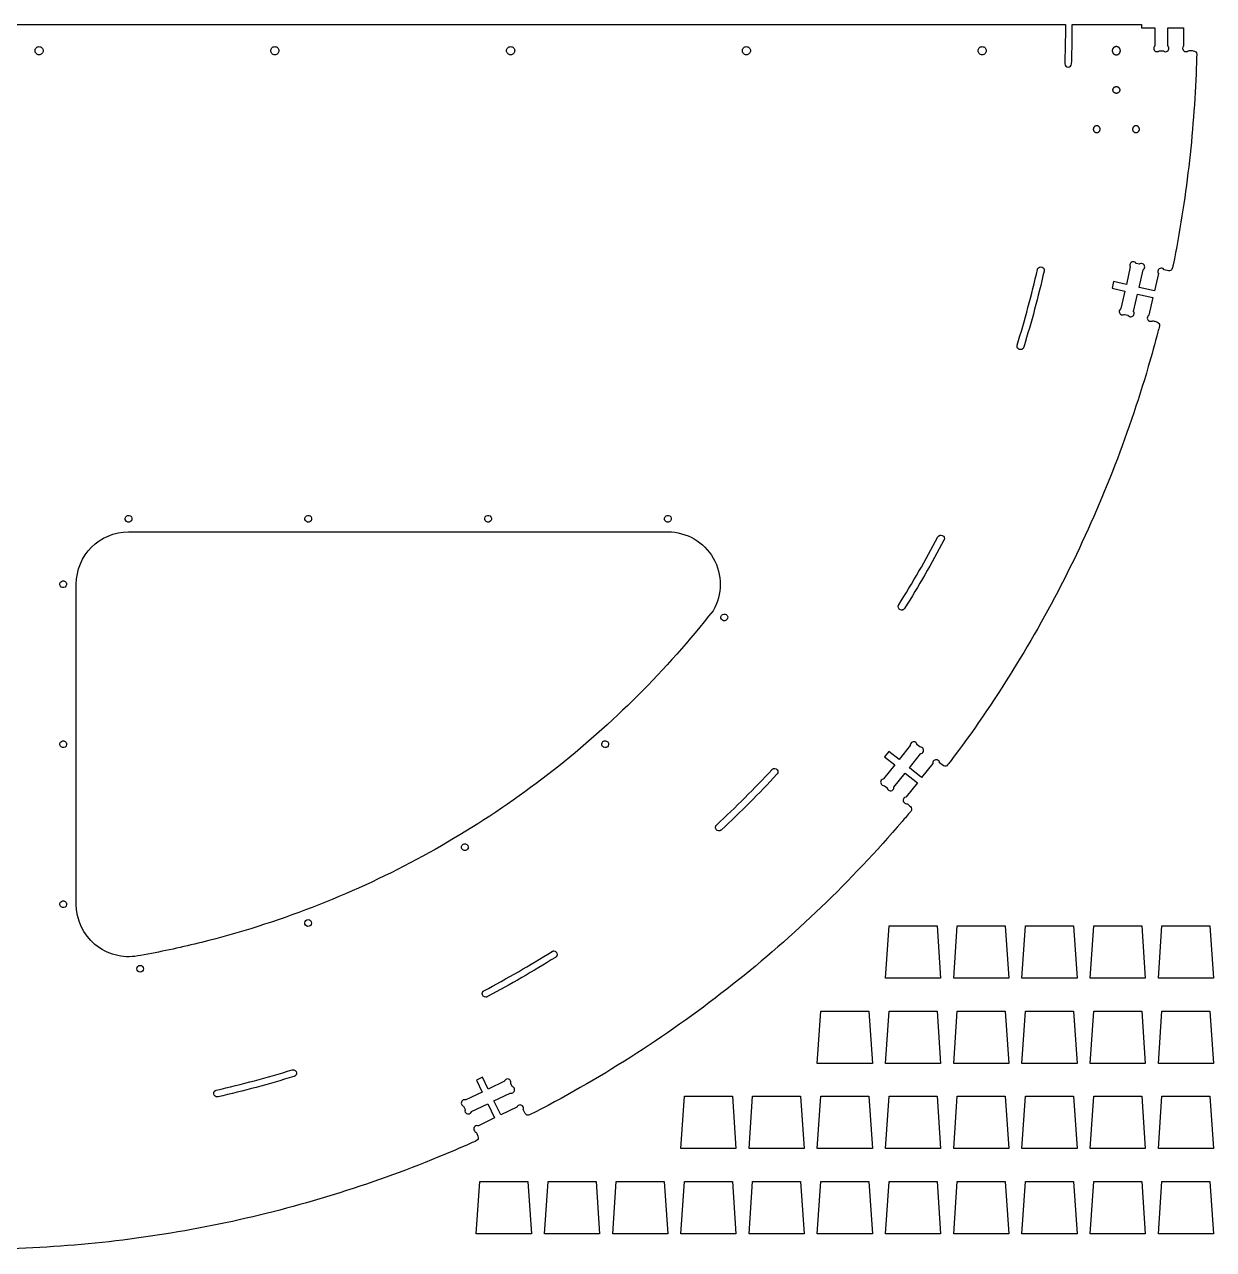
# Model space of a CAD drawing. Extents: x 1.2 to 94.4, y 0.6 to 47.4.
# Drawn here: x 49.03 to 94.42, y 0.61 to 47.39 of the extents above; entities that cross this region are included whole.
import ezdxf

# ---------------------------------------------------------------- set-up
doc = ezdxf.new("R2010")
doc.units = 0
for name, color, linetype in [('OPTIONAL_FIXED_WINDOW', 150, 'CONTINUOUS'), ('SOLID_ENDWALL', 18, 'CONTINUOUS'), ('THRUCUT_RIB_WEDGES_TAB_AND', 3, 'CONTINUOUS')]:
    doc.layers.add(name, color=color, linetype=linetype)

msp = doc.modelspace()

# ---------------------------------------------------------------- linework, layer by layer
at = {"layer": 'OPTIONAL_FIXED_WINDOW'}
for points in [[(52.983, 28.642, -0.414214), (53.133, 28.536, -0.414214), (53.028, 28.386, -0.414214), (52.877, 28.491, -0.414214)], [(59.845, 28.642, -0.414214), (59.995, 28.536, -0.414214), (59.89, 28.386, -0.414214), (59.739, 28.491, -0.414214)], [(66.707, 28.642, -0.414214), (66.857, 28.536, -0.414214), (66.752, 28.386, -0.414214), (66.601, 28.491, -0.414214)], [(73.569, 28.642, -0.414214), (73.719, 28.536, -0.414214), (73.614, 28.386, -0.414214), (73.463, 28.491, -0.414214)], [(53.461, 11.837), (53.361, 11.819, -0.467483), (51.011, 13.793), (51.011, 26.014, -0.413318), (53.005, 28.014), (73.591, 28.014, -0.57979), (75.316, 25.001), (75.316, 25), (75.148, 24.788), (74.978, 24.577), (74.807, 24.368), (74.634, 24.159), (74.46, 23.952), (74.285, 23.747), (74.107, 23.542), (73.929, 23.34), (73.749, 23.138), (73.567, 22.938), (73.384, 22.739), (73.199, 22.542), (73.013, 22.346), (72.826, 22.151), (72.637, 21.958), (72.446, 21.766), (72.254, 21.576), (72.061, 21.387), (71.866, 21.2), (71.67, 21.014), (71.473, 20.829), (71.274, 20.646), (71.074, 20.465), (70.872, 20.285), (70.67, 20.107), (70.465, 19.93), (70.26, 19.754), (70.053, 19.58), (69.844, 19.408), (69.635, 19.237), (69.424, 19.068), (69.212, 18.9), (68.998, 18.734), (68.784, 18.57), (68.568, 18.407), (68.35, 18.245), (68.132, 18.086), (67.912, 17.928), (67.691, 17.771), (67.469, 17.616), (67.245, 17.463), (67.021, 17.311), (66.795, 17.162), (66.568, 17.013), (66.34, 16.867), (66.11, 16.722), (65.88, 16.579), (65.648, 16.437), (65.415, 16.298), (65.181, 16.159), (64.946, 16.023), (64.709, 15.889), (64.472, 15.756), (64.233, 15.625), (63.994, 15.495), (63.753, 15.368), (63.511, 15.242), (63.268, 15.118), (63.025, 14.996), (62.779, 14.876), (62.533, 14.757), (62.286, 14.64), (62.038, 14.525), (61.789, 14.412), (61.539, 14.301), (61.288, 14.191), (61.035, 14.084), (60.782, 13.978), (60.528, 13.875), (60.273, 13.773), (60.017, 13.673), (59.76, 13.574), (59.502, 13.478), (59.243, 13.384), (58.983, 13.292), (58.722, 13.201), (58.46, 13.113), (58.198, 13.026), (57.934, 12.942), (57.669, 12.859), (57.404, 12.778), (57.138, 12.7), (56.871, 12.623), (56.603, 12.549), (56.334, 12.476), (56.064, 12.405), (55.791, 12.336), (55.658, 12.303), (55.522, 12.27), (55.386, 12.238), (55.25, 12.206), (55.113, 12.174), (54.977, 12.143), (54.84, 12.113), (54.703, 12.083), (54.566, 12.053), (54.428, 12.025), (54.291, 11.996), (54.153, 11.968), (54.015, 11.941), (53.877, 11.914), (53.738, 11.888), (53.599, 11.862)], [(50.489, 26.142, -0.414214), (50.639, 26.036, -0.414214), (50.534, 25.886, -0.414214), (50.384, 25.991, -0.414214)], [(75.64, 24.821, -0.414214), (75.82, 24.855, -0.414214), (75.855, 24.675, -0.414214), (75.674, 24.64, -0.414214)], [(50.384, 19.881, -0.414214), (50.489, 20.032, -0.414214), (50.639, 19.927, -0.414214), (50.534, 19.776, -0.414214)], [(71.112, 20.003, -0.414214), (71.295, 19.991, -0.414214), (71.283, 19.807, -0.414214), (71.1, 19.819, -0.414214)], [(65.775, 16.082, -0.414214), (65.953, 16.038, -0.414214), (65.909, 15.859, -0.414214), (65.73, 15.904, -0.414214)], [(50.384, 13.771, -0.414214), (50.489, 13.922, -0.414214), (50.639, 13.817, -0.414214), (50.534, 13.666, -0.414214)], [(59.814, 13.2, -0.414214), (59.981, 13.123, -0.414214), (59.905, 12.956, -0.414214), (59.738, 13.033, -0.414214)], [(53.449, 11.197, -0.414214), (53.319, 11.327, -0.414214), (53.449, 11.457, -0.414214), (53.579, 11.327, -0.414214)]]:
    msp.add_lwpolyline(points, format="xyb", close=True, dxfattribs=at)
at = {"layer": 'SOLID_ENDWALL'}
msp.add_lwpolyline([(9.712, 47.389, 0), (49.241, 47.389, 0), (88.77, 47.389, -0.003936), (88.767, 47.086, -0.000999), (88.743, 45.892, 0.420627), (88.87, 45.762, 0.404519), (89.005, 45.892, 0.00387), (89.024, 46.645, 0.00391), (89.031, 47.389), (91.677, 47.389), (91.677, 47.259), (92.177, 47.259), (92.177, 46.573, -0.08601), (92.166, 46.555, 0.186349), (92.139, 46.478, 0.284949), (92.214, 46.363, 0.285005), (92.35, 46.38, 0.066648), (92.355, 46.385, -0.145329), (92.36, 46.389), (92.493, 46.389, -0.08601), (92.51, 46.379, 0.186349), (92.588, 46.351, 0.284949), (92.703, 46.427, 0.285005), (92.686, 46.563, 0.066648), (92.681, 46.568, -0.145329), (92.677, 46.573), (92.677, 47.259), (93.277, 47.259), (93.277, 46.573, -0.08601), (93.266, 46.555, 0.186349), (93.239, 46.478, 0.284949), (93.314, 46.363, 0.285005), (93.45, 46.38, -0.174516), (93.488, 46.393, -0.005599), (93.647, 46.389, -0.412012), (93.778, 46.25, -0.001671), (93.761, 45.742, -0.020299), (93.474, 41.958, -0.020298), (92.881, 38.209, -0.02116), (92.847, 38.071, -0.313507), (92.738, 37.983, -0.03767), (92.722, 37.983, -0.027959), (92.7, 37.986), (92.538, 38.023, -0.08601), (92.523, 38.037, 0.186349), (92.454, 38.081, 0.284949), (92.325, 38.033, 0.285005), (92.311, 37.897, 0.066648), (92.315, 37.891, -0.145329), (92.318, 37.885), (92.165, 37.216), (91.58, 37.349), (91.733, 38.018, -0.086009), (91.747, 38.033, 0.186349), (91.791, 38.102, 0.284949), (91.743, 38.231, 0.285005), (91.606, 38.245, 0.066647), (91.601, 38.241, -0.145328), (91.594, 38.238), (91.466, 38.268, -0.086011), (91.451, 38.282, 0.186349), (91.381, 38.326, 0.284949), (91.253, 38.278, 0.285005), (91.239, 38.141, 0.066648), (91.243, 38.136, -0.14533), (91.245, 38.129), (91.093, 37.461), (90.605, 37.572), (90.547, 37.318), (91.035, 37.207), (90.882, 36.538, -0.08601), (90.868, 36.523, 0.186349), (90.824, 36.454, 0.284949), (90.872, 36.325, 0.285005), (91.009, 36.311, 0.066648), (91.014, 36.315, -0.145329), (91.02, 36.318), (91.149, 36.288, -0.08601), (91.164, 36.274, 0.186349), (91.234, 36.23, 0.284949), (91.362, 36.278, 0.285005), (91.376, 36.415, 0.066648), (91.372, 36.421, -0.145329), (91.37, 36.427), (91.522, 37.096), (92.107, 36.962), (91.955, 36.293, -0.08601), (91.94, 36.278, 0.186349), (91.896, 36.209, 0.284949), (91.944, 36.08, 0.285005), (92.081, 36.066, -0.171732), (92.117, 36.071, -0.008389), (92.255, 36.036, -0.18948), (92.335, 35.977, -0.192815), (92.353, 35.881, -0.014923), (92.299, 35.651, -0.005581), (91.931, 34.33, -0.045401), (88.835, 26.436, -0.04541), (84.367, 19.232, -0.01329), (84.27, 19.11, -0.32188), (84.129, 19.074, -0.03767), (84.114, 19.081, -0.028141), (84.095, 19.094), (83.965, 19.197, -0.08601), (83.958, 19.216, 0.186349), (83.915, 19.286, 0.284949), (83.778, 19.299, 0.285005), (83.706, 19.182, 0.066648), (83.707, 19.175, -0.145329), (83.707, 19.168), (83.279, 18.632), (82.81, 19.006), (83.238, 19.542, -0.086009), (83.257, 19.549, 0.186349), (83.327, 19.593, 0.284949), (83.339, 19.729, 0.285005), (83.222, 19.801, 0.066647), (83.216, 19.8, -0.145328), (83.209, 19.801), (83.105, 19.883, -0.086011), (83.098, 19.902, 0.186349), (83.055, 19.972, 0.284949), (82.918, 19.984, 0.285005), (82.846, 19.868, 0.066648), (82.847, 19.861, -0.14533), (82.847, 19.854), (82.419, 19.317), (82.028, 19.629), (81.866, 19.426), (82.257, 19.114), (81.829, 18.578, -0.08601), (81.81, 18.57, 0.186349), (81.74, 18.527, 0.284949), (81.728, 18.39, 0.285005), (81.845, 18.319, 0.066648), (81.852, 18.319, -0.145329), (81.858, 18.319), (81.962, 18.237, -0.08601), (81.969, 18.218, 0.186349), (82.012, 18.148, 0.284949), (82.149, 18.135, 0.285005), (82.221, 18.252, 0.066648), (82.22, 18.259, -0.145329), (82.22, 18.266), (82.648, 18.802), (83.117, 18.428), (82.689, 17.892, -0.08601), (82.67, 17.885, 0.186349), (82.6, 17.841, 0.284949), (82.588, 17.705, 0.285005), (82.705, 17.633, -0.171843), (82.739, 17.621, -0.008145), (82.848, 17.53, -0.412159), (82.864, 17.339, -0.001604), (82.534, 16.952, -0.048112), (76.062, 10.724, -0.048124), (68.521, 5.849, -0.006591), (68.314, 5.745, -0.199692), (68.22, 5.739, -0.098491), (68.179, 5.764, -0.089268), (68.146, 5.806), (68.074, 5.955, -0.08601), (68.076, 5.976, 0.186349), (68.067, 6.058, 0.284949), (67.949, 6.128, 0.285005), (67.834, 6.054, 0.066648), (67.832, 6.047, -0.145329), (67.828, 6.041), (67.21, 5.744), (66.95, 6.284), (67.568, 6.582, -0.086009), (67.589, 6.58, 0.186349), (67.67, 6.589, 0.284949), (67.741, 6.707, 0.285005), (67.667, 6.822, 0.066647), (67.66, 6.824, -0.145328), (67.654, 6.827), (67.597, 6.946, -0.086011), (67.598, 6.967, 0.186349), (67.59, 7.049, 0.284949), (67.472, 7.119, 0.285005), (67.356, 7.045, 0.066648), (67.354, 7.038, -0.14533), (67.351, 7.032), (66.733, 6.735), (66.516, 7.185), (66.282, 7.072), (66.499, 6.622), (65.881, 6.324, -0.08601), (65.86, 6.326, 0.186349), (65.778, 6.317, 0.284949), (65.708, 6.199, 0.285005), (65.782, 6.084, 0.066648), (65.789, 6.082, -0.145329), (65.795, 6.079), (65.852, 5.959, -0.08601), (65.85, 5.939, 0.186349), (65.859, 5.857, 0.284949), (65.977, 5.787, 0.285005), (66.092, 5.861, 0.066648), (66.094, 5.867, -0.145329), (66.097, 5.874), (66.716, 6.171), (66.976, 5.631), (66.358, 5.333, -0.08601), (66.337, 5.335, 0.186349), (66.256, 5.326, 0.284949), (66.185, 5.208, 0.285005), (66.259, 5.093, -0.171732), (66.285, 5.067, -0.008389), (66.344, 4.938, -0.18948), (66.348, 4.838, -0.192809), (66.283, 4.764, -0.014903), (66.072, 4.664, -0.005552), (64.815, 4.131, -0.045436), (56.712, 1.627, -0.045435), (48.289, 0.628, -0.017754)], format="xyb", dxfattribs=at)
for points in [[(49.745, 46.389, -0.414214), (49.59, 46.234, -0.414214), (49.435, 46.389, -0.414214), (49.59, 46.544, -0.414214)], [(58.745, 46.389, -0.414214), (58.59, 46.234, -0.414214), (58.435, 46.389, -0.414214), (58.59, 46.544, -0.414214)], [(67.745, 46.389, -0.414214), (67.59, 46.234, -0.414214), (67.435, 46.389, -0.414214), (67.59, 46.544, -0.414214)], [(76.745, 46.389, -0.414214), (76.59, 46.234, -0.414214), (76.435, 46.389, -0.414214), (76.59, 46.544, -0.414214)], [(85.745, 46.389, -0.414214), (85.59, 46.234, -0.414214), (85.435, 46.389, -0.414214), (85.59, 46.544, -0.414214)], [(87.701, 38.036), (87.703, 38.045), (87.705, 38.053), (87.709, 38.061), (87.713, 38.068), (87.717, 38.075), (87.722, 38.082), (87.728, 38.088), (87.734, 38.095, -0.414214), (87.919, 38.095), (87.926, 38.089), (87.931, 38.082), (87.936, 38.075), (87.941, 38.067), (87.945, 38.059), (87.948, 38.052), (87.951, 38.044), (87.954, 38.035), (87.955, 38.027), (87.957, 38.019), (87.958, 38.011), (87.958, 38.002), (87.957, 37.994), (87.957, 37.985), (87.955, 37.977), (87.953, 37.969), (87.911, 37.786), (87.868, 37.604), (87.824, 37.422), (87.779, 37.24), (87.733, 37.058), (87.687, 36.876), (87.64, 36.695), (87.592, 36.513), (87.543, 36.332), (87.493, 36.151), (87.442, 35.971), (87.391, 35.79), (87.339, 35.61), (87.286, 35.43), (87.232, 35.25), (87.178, 35.071), (87.175, 35.063), (87.172, 35.055), (87.169, 35.047), (87.165, 35.04), (87.161, 35.032), (87.156, 35.025), (87.15, 35.019), (87.144, 35.012, -0.414214), (86.959, 35.012), (86.953, 35.019), (86.947, 35.026), (86.942, 35.033), (86.938, 35.04), (86.934, 35.048), (86.93, 35.056), (86.927, 35.064), (86.925, 35.072), (86.923, 35.08), (86.922, 35.088), (86.921, 35.097), (86.921, 35.105), (86.921, 35.114), (86.922, 35.122), (86.923, 35.13), (86.925, 35.138), (86.98, 35.318), (87.033, 35.498), (87.086, 35.678), (87.139, 35.858), (87.19, 36.039), (87.24, 36.219), (87.29, 36.4), (87.339, 36.581), (87.387, 36.762), (87.434, 36.944), (87.481, 37.125), (87.526, 37.307), (87.571, 37.489), (87.615, 37.672), (87.658, 37.854)], [(82.403, 25.224), (82.502, 25.383), (82.6, 25.542), (82.697, 25.701), (82.794, 25.862), (82.89, 26.022), (82.986, 26.183), (83.08, 26.345), (83.174, 26.507), (83.268, 26.67), (83.361, 26.833), (83.453, 26.997), (83.544, 27.161), (83.635, 27.326), (83.724, 27.491), (83.814, 27.656), (83.902, 27.822), (83.907, 27.83), (83.912, 27.836), (83.917, 27.843), (83.923, 27.849), (83.929, 27.855), (83.935, 27.86), (83.942, 27.865), (83.949, 27.87), (83.957, 27.874), (83.964, 27.877), (83.972, 27.88), (83.981, 27.883), (83.989, 27.885), (83.998, 27.887), (84.006, 27.887), (84.015, 27.888, -0.414214), (84.146, 27.757), (84.146, 27.748), (84.145, 27.739), (84.144, 27.731), (84.142, 27.723), (84.139, 27.714), (84.136, 27.707), (84.133, 27.699), (84.129, 27.692), (84.04, 27.525), (83.951, 27.36), (83.861, 27.195), (83.77, 27.03), (83.679, 26.866), (83.587, 26.702), (83.494, 26.539), (83.401, 26.376), (83.307, 26.214), (83.212, 26.053), (83.117, 25.891), (83.021, 25.731), (82.924, 25.571), (82.826, 25.411), (82.728, 25.252), (82.629, 25.093), (82.625, 25.086), (82.62, 25.079), (82.615, 25.073), (82.609, 25.066), (82.603, 25.061), (82.596, 25.055), (82.59, 25.05), (82.582, 25.046), (82.575, 25.042), (82.567, 25.038), (82.559, 25.035), (82.551, 25.032), (82.543, 25.03), (82.534, 25.029), (82.525, 25.028), (82.516, 25.028, -0.414214), (82.385, 25.159), (82.385, 25.168), (82.386, 25.177), (82.387, 25.185), (82.389, 25.193), (82.391, 25.201), (82.395, 25.209), (82.398, 25.216)], [(77.572, 18.94), (77.578, 18.946), (77.584, 18.952), (77.591, 18.957), (77.598, 18.961), (77.605, 18.965), (77.613, 18.968), (77.621, 18.971), (77.63, 18.974, -0.414214), (77.79, 18.882), (77.793, 18.873), (77.794, 18.864), (77.795, 18.855), (77.795, 18.847), (77.795, 18.838), (77.794, 18.829), (77.792, 18.821), (77.79, 18.813), (77.788, 18.805), (77.785, 18.797), (77.781, 18.789), (77.777, 18.782), (77.773, 18.775), (77.768, 18.768), (77.762, 18.761), (77.757, 18.755), (77.629, 18.618), (77.5, 18.482), (77.371, 18.346), (77.241, 18.211), (77.111, 18.076), (76.98, 17.942), (76.848, 17.809), (76.716, 17.676), (76.583, 17.543), (76.449, 17.412), (76.315, 17.28), (76.181, 17.15), (76.045, 17.02), (75.909, 16.89), (75.773, 16.761), (75.636, 16.633), (75.63, 16.627), (75.623, 16.622), (75.617, 16.617), (75.609, 16.613), (75.602, 16.609), (75.594, 16.605), (75.586, 16.602), (75.577, 16.599, -0.414214), (75.417, 16.692), (75.415, 16.701), (75.414, 16.709), (75.413, 16.718), (75.413, 16.727), (75.413, 16.735), (75.414, 16.744), (75.415, 16.752), (75.417, 16.761), (75.42, 16.769), (75.423, 16.777), (75.426, 16.784), (75.43, 16.792), (75.435, 16.799), (75.44, 16.806), (75.445, 16.812), (75.451, 16.818), (75.588, 16.946), (75.724, 17.075), (75.86, 17.205), (75.996, 17.335), (76.13, 17.465), (76.264, 17.596), (76.398, 17.728), (76.531, 17.861), (76.663, 17.994), (76.795, 18.127), (76.926, 18.261), (77.056, 18.396), (77.186, 18.531), (77.315, 18.667), (77.444, 18.803)], [(69.171, 11.991), (69.178, 11.995), (69.186, 11.999), (69.194, 12.002), (69.201, 12.004), (69.209, 12.006), (69.218, 12.007), (69.227, 12.008), (69.236, 12.008, -0.414214), (69.367, 11.877), (69.367, 11.868), (69.366, 11.86), (69.364, 11.851), (69.362, 11.842), (69.36, 11.834), (69.357, 11.826), (69.353, 11.819), (69.349, 11.811), (69.344, 11.804), (69.339, 11.797), (69.334, 11.791), (69.328, 11.785), (69.322, 11.779), (69.316, 11.774), (69.309, 11.769), (69.302, 11.764), (69.142, 11.665), (68.983, 11.567), (68.823, 11.469), (68.663, 11.372), (68.502, 11.276), (68.341, 11.18), (68.179, 11.085), (68.017, 10.991), (67.854, 10.897), (67.691, 10.805), (67.528, 10.713), (67.364, 10.621), (67.199, 10.531), (67.035, 10.441), (66.87, 10.352), (66.704, 10.263), (66.697, 10.259), (66.689, 10.256), (66.681, 10.253), (66.673, 10.25), (66.665, 10.248), (66.656, 10.247), (66.647, 10.246), (66.639, 10.246, -0.414214), (66.508, 10.377), (66.508, 10.386), (66.509, 10.394), (66.51, 10.403), (66.512, 10.412), (66.515, 10.42), (66.518, 10.428), (66.522, 10.436), (66.526, 10.443), (66.53, 10.45), (66.535, 10.457), (66.541, 10.463), (66.546, 10.47), (66.553, 10.475), (66.559, 10.481), (66.566, 10.485), (66.573, 10.49), (66.739, 10.578), (66.904, 10.667), (67.069, 10.757), (67.233, 10.848), (67.397, 10.939), (67.56, 11.031), (67.723, 11.124), (67.886, 11.217), (68.048, 11.311), (68.21, 11.406), (68.371, 11.502), (68.532, 11.598), (68.692, 11.695), (68.852, 11.793), (69.012, 11.892)], [(59.251, 7.467), (59.26, 7.469), (59.268, 7.471), (59.276, 7.472), (59.285, 7.472), (59.293, 7.472), (59.301, 7.471), (59.31, 7.469), (59.319, 7.467, -0.414214), (59.412, 7.307), (59.409, 7.298), (59.406, 7.29), (59.402, 7.282), (59.398, 7.274), (59.393, 7.267), (59.388, 7.26), (59.383, 7.253), (59.377, 7.247), (59.371, 7.241), (59.364, 7.236), (59.357, 7.231), (59.35, 7.227), (59.343, 7.223), (59.335, 7.22), (59.327, 7.217), (59.319, 7.214), (59.14, 7.16), (58.96, 7.106), (58.781, 7.053), (58.6, 7.001), (58.42, 6.949), (58.24, 6.899), (58.059, 6.849), (57.878, 6.8), (57.697, 6.752), (57.515, 6.704), (57.333, 6.658), (57.152, 6.612), (56.969, 6.567), (56.787, 6.523), (56.604, 6.479), (56.422, 6.437), (56.414, 6.435), (56.405, 6.433), (56.397, 6.433), (56.388, 6.432), (56.38, 6.432), (56.371, 6.433), (56.363, 6.435), (56.354, 6.437, -0.414214), (56.261, 6.597), (56.264, 6.606), (56.267, 6.614), (56.271, 6.622), (56.275, 6.63), (56.28, 6.637), (56.285, 6.644), (56.29, 6.65), (56.296, 6.656), (56.302, 6.662), (56.309, 6.667), (56.316, 6.672), (56.323, 6.677), (56.33, 6.681), (56.338, 6.684), (56.346, 6.687), (56.354, 6.689), (56.537, 6.732), (56.719, 6.775), (56.902, 6.819), (57.084, 6.864), (57.266, 6.91), (57.447, 6.957), (57.629, 7.004), (57.81, 7.052), (57.991, 7.101), (58.172, 7.151), (58.353, 7.202), (58.533, 7.253), (58.713, 7.305), (58.893, 7.358), (59.072, 7.412)]]:
    msp.add_lwpolyline(points, format="xyb", close=True, dxfattribs=at)
for points in [[(90.71, 46.544), (90.708, 46.544), (90.707, 46.544), (90.705, 46.544), (90.703, 46.544), (90.701, 46.544), (90.7, 46.544), (90.698, 46.544), (90.696, 46.544), (90.694, 46.544), (90.693, 46.543), (90.691, 46.543), (90.689, 46.543), (90.687, 46.543), (90.685, 46.542), (90.684, 46.542), (90.682, 46.542), (90.68, 46.541), (90.678, 46.541), (90.676, 46.541), (90.675, 46.54), (90.673, 46.54), (90.671, 46.539), (90.669, 46.539), (90.667, 46.538), (90.666, 46.538), (90.664, 46.537), (90.662, 46.537), (90.66, 46.536), (90.658, 46.535), (90.657, 46.535), (90.655, 46.534), (90.653, 46.533), (90.651, 46.533), (90.649, 46.532), (90.648, 46.531), (90.646, 46.53), (90.644, 46.53), (90.643, 46.529), (90.642, 46.529), (90.641, 46.528), (90.641, 46.528), (90.64, 46.527), (90.639, 46.527), (90.638, 46.527), (90.637, 46.526), (90.636, 46.526), (90.635, 46.525), (90.635, 46.525), (90.634, 46.524), (90.633, 46.524), (90.632, 46.523), (90.631, 46.523), (90.63, 46.522), (90.629, 46.522), (90.629, 46.521), (90.628, 46.521), (90.627, 46.52), (90.626, 46.52), (90.625, 46.519), (90.624, 46.518), (90.624, 46.518), (90.623, 46.517), (90.622, 46.517), (90.621, 46.516), (90.62, 46.516), (90.619, 46.515), (90.619, 46.515), (90.618, 46.514), (90.617, 46.513), (90.616, 46.513), (90.615, 46.512), (90.615, 46.512), (90.614, 46.511), (90.613, 46.51), (90.612, 46.51), (90.612, 46.509), (90.611, 46.508), (90.61, 46.508), (90.609, 46.507), (90.608, 46.506), (90.608, 46.506), (90.607, 46.505), (90.606, 46.504), (90.605, 46.504), (90.605, 46.503), (90.604, 46.502), (90.603, 46.502), (90.603, 46.501), (90.602, 46.5), (90.601, 46.5), (90.6, 46.499), (90.6, 46.498), (90.599, 46.497), (90.598, 46.497), (90.598, 46.496), (90.597, 46.495), (90.596, 46.495), (90.596, 46.494), (90.595, 46.493), (90.594, 46.492), (90.594, 46.492), (90.593, 46.491), (90.592, 46.49), (90.592, 46.489), (90.591, 46.489), (90.59, 46.488), (90.59, 46.487), (90.589, 46.486), (90.588, 46.485), (90.588, 46.485), (90.587, 46.484), (90.587, 46.483), (90.586, 46.482), (90.585, 46.481), (90.585, 46.481), (90.584, 46.48), (90.584, 46.479), (90.583, 46.478), (90.583, 46.477), (90.582, 46.477), (90.581, 46.476), (90.581, 46.475), (90.58, 46.474), (90.58, 46.473), (90.579, 46.472), (90.579, 46.472), (90.578, 46.471), (90.578, 46.47), (90.577, 46.469), (90.577, 46.468), (90.576, 46.467), (90.576, 46.467), (90.575, 46.466), (90.575, 46.465), (90.574, 46.464), (90.574, 46.463), (90.573, 46.462), (90.573, 46.461), (90.572, 46.46), (90.572, 46.46), (90.571, 46.459), (90.571, 46.458), (90.571, 46.457), (90.57, 46.456), (90.57, 46.455), (90.569, 46.453), (90.568, 46.452), (90.567, 46.45), (90.567, 46.448), (90.566, 46.446), (90.565, 46.445), (90.565, 46.443), (90.564, 46.441), (90.563, 46.439), (90.563, 46.437), (90.562, 46.436), (90.562, 46.434), (90.561, 46.432), (90.56, 46.43), (90.56, 46.428), (90.56, 46.427), (90.559, 46.425), (90.559, 46.423), (90.558, 46.421), (90.558, 46.419), (90.558, 46.418), (90.557, 46.416), (90.557, 46.414), (90.557, 46.412), (90.556, 46.41), (90.556, 46.409), (90.556, 46.407), (90.556, 46.405), (90.556, 46.403), (90.555, 46.401), (90.555, 46.4), (90.555, 46.398), (90.555, 46.396), (90.555, 46.394), (90.555, 46.393), (90.555, 46.391), (90.555, 46.389), (90.555, 46.388), (90.555, 46.386), (90.555, 46.384), (90.555, 46.382), (90.555, 46.381), (90.555, 46.379), (90.555, 46.377), (90.556, 46.375), (90.556, 46.374), (90.556, 46.372), (90.556, 46.37), (90.556, 46.368), (90.557, 46.366), (90.557, 46.365), (90.557, 46.363), (90.558, 46.361), (90.558, 46.359), (90.558, 46.357), (90.559, 46.356), (90.559, 46.354), (90.56, 46.352), (90.56, 46.35), (90.56, 46.348), (90.561, 46.347), (90.562, 46.345), (90.562, 46.343), (90.563, 46.341), (90.563, 46.339), (90.564, 46.338), (90.565, 46.336), (90.565, 46.334), (90.566, 46.332), (90.567, 46.33), (90.567, 46.329), (90.568, 46.327), (90.569, 46.325), (90.57, 46.323), (90.57, 46.322), (90.571, 46.322), (90.571, 46.321), (90.571, 46.32), (90.572, 46.319), (90.572, 46.318), (90.573, 46.317), (90.573, 46.316), (90.574, 46.316), (90.574, 46.315), (90.575, 46.314), (90.575, 46.313), (90.576, 46.312), (90.576, 46.311), (90.577, 46.31), (90.577, 46.31), (90.578, 46.309), (90.578, 46.308), (90.579, 46.307), (90.579, 46.306), (90.58, 46.305), (90.58, 46.304), (90.581, 46.304), (90.581, 46.303), (90.582, 46.302), (90.583, 46.301), (90.583, 46.3), (90.584, 46.3), (90.584, 46.299), (90.585, 46.298), (90.585, 46.297), (90.586, 46.296), (90.587, 46.296), (90.587, 46.295), (90.588, 46.294), (90.588, 46.293), (90.589, 46.292), (90.59, 46.292), (90.59, 46.291), (90.591, 46.29), (90.592, 46.289), (90.592, 46.289), (90.593, 46.288), (90.594, 46.287), (90.594, 46.286), (90.595, 46.286), (90.596, 46.285), (90.596, 46.284), (90.597, 46.283), (90.598, 46.283), (90.598, 46.282), (90.599, 46.281), (90.6, 46.28), (90.6, 46.28), (90.601, 46.279), (90.602, 46.278), (90.603, 46.278), (90.603, 46.277), (90.604, 46.276), (90.605, 46.276), (90.605, 46.275), (90.606, 46.274), (90.607, 46.274), (90.608, 46.273), (90.608, 46.272), (90.609, 46.272), (90.61, 46.271), (90.611, 46.27), (90.612, 46.27), (90.612, 46.269), (90.613, 46.268), (90.614, 46.268), (90.615, 46.267), (90.615, 46.266), (90.616, 46.266), (90.617, 46.265), (90.618, 46.265), (90.619, 46.264), (90.619, 46.264), (90.62, 46.263), (90.621, 46.262), (90.622, 46.262), (90.623, 46.261), (90.624, 46.261), (90.624, 46.26), (90.625, 46.26), (90.626, 46.259), (90.627, 46.258), (90.628, 46.258), (90.629, 46.257), (90.629, 46.257), (90.63, 46.256), (90.631, 46.256), (90.632, 46.255), (90.633, 46.255), (90.634, 46.254), (90.635, 46.254), (90.635, 46.253), (90.636, 46.253), (90.637, 46.253), (90.638, 46.252), (90.639, 46.252), (90.64, 46.251), (90.641, 46.251), (90.641, 46.25), (90.642, 46.25), (90.643, 46.249), (90.644, 46.249), (90.646, 46.248), (90.648, 46.247), (90.649, 46.247), (90.651, 46.246), (90.653, 46.245), (90.655, 46.244), (90.657, 46.244), (90.658, 46.243), (90.66, 46.243), (90.662, 46.242), (90.664, 46.241), (90.666, 46.241), (90.667, 46.24), (90.669, 46.24), (90.671, 46.239), (90.673, 46.239), (90.675, 46.238), (90.676, 46.238), (90.678, 46.238), (90.68, 46.237), (90.682, 46.237), (90.684, 46.237), (90.685, 46.236), (90.687, 46.236), (90.689, 46.236), (90.691, 46.235), (90.693, 46.235), (90.694, 46.235), (90.696, 46.235), (90.698, 46.235), (90.7, 46.235), (90.701, 46.235), (90.703, 46.234), (90.705, 46.234), (90.707, 46.234), (90.708, 46.234), (90.71, 46.234), (90.712, 46.234), (90.713, 46.234), (90.715, 46.234), (90.717, 46.234), (90.719, 46.235), (90.72, 46.235), (90.722, 46.235), (90.724, 46.235), (90.726, 46.235), (90.727, 46.235), (90.729, 46.235), (90.731, 46.236), (90.733, 46.236), (90.735, 46.236), (90.736, 46.237), (90.738, 46.237), (90.74, 46.237), (90.742, 46.238), (90.744, 46.238), (90.745, 46.238), (90.747, 46.239), (90.749, 46.239), (90.751, 46.24), (90.753, 46.24), (90.754, 46.241), (90.756, 46.241), (90.758, 46.242), (90.76, 46.243), (90.762, 46.243), (90.763, 46.244), (90.765, 46.244), (90.767, 46.245), (90.769, 46.246), (90.771, 46.247), (90.772, 46.247), (90.774, 46.248), (90.776, 46.249), (90.777, 46.249), (90.778, 46.25), (90.779, 46.25), (90.779, 46.251), (90.78, 46.251), (90.781, 46.252), (90.782, 46.252), (90.783, 46.253), (90.784, 46.253), (90.785, 46.253), (90.786, 46.254), (90.786, 46.254), (90.787, 46.255), (90.788, 46.255), (90.789, 46.256), (90.79, 46.256), (90.791, 46.257), (90.791, 46.257), (90.792, 46.258), (90.793, 46.258), (90.794, 46.259), (90.795, 46.26), (90.796, 46.26), (90.796, 46.261), (90.797, 46.261), (90.798, 46.262), (90.799, 46.262), (90.8, 46.263), (90.801, 46.264), (90.801, 46.264), (90.802, 46.265), (90.803, 46.265), (90.804, 46.266), (90.805, 46.266), (90.805, 46.267), (90.806, 46.268), (90.807, 46.268), (90.808, 46.269), (90.808, 46.27), (90.809, 46.27), (90.81, 46.271), (90.811, 46.272), (90.812, 46.272), (90.812, 46.273), (90.813, 46.274), (90.814, 46.274), (90.815, 46.275), (90.815, 46.276), (90.816, 46.276), (90.817, 46.277), (90.817, 46.278), (90.818, 46.278), (90.819, 46.279), (90.82, 46.28), (90.82, 46.28), (90.821, 46.281), (90.822, 46.282), (90.822, 46.283), (90.823, 46.283), (90.824, 46.284), (90.824, 46.285), (90.825, 46.286), (90.826, 46.286), (90.826, 46.287), (90.827, 46.288), (90.828, 46.289), (90.828, 46.289), (90.829, 46.29), (90.83, 46.291), (90.83, 46.292), (90.831, 46.292), (90.832, 46.293), (90.832, 46.294), (90.833, 46.295), (90.833, 46.296), (90.834, 46.296), (90.835, 46.297), (90.835, 46.298), (90.836, 46.299), (90.836, 46.3), (90.837, 46.3), (90.838, 46.301), (90.838, 46.302), (90.839, 46.303), (90.839, 46.304), (90.84, 46.304), (90.84, 46.305), (90.841, 46.306), (90.841, 46.307), (90.842, 46.308), (90.842, 46.309), (90.843, 46.31), (90.843, 46.31), (90.844, 46.311), (90.844, 46.312), (90.845, 46.313), (90.845, 46.314), (90.846, 46.315), (90.846, 46.316), (90.847, 46.316), (90.847, 46.317), (90.848, 46.318), (90.848, 46.319), (90.849, 46.32), (90.849, 46.321), (90.849, 46.322), (90.85, 46.322), (90.85, 46.323), (90.851, 46.325), (90.852, 46.327), (90.853, 46.329), (90.853, 46.33), (90.854, 46.332), (90.855, 46.334), (90.856, 46.336), (90.856, 46.338), (90.857, 46.339), (90.857, 46.341), (90.858, 46.343), (90.859, 46.345), (90.859, 46.347), (90.86, 46.348), (90.86, 46.35), (90.86, 46.352), (90.861, 46.354), (90.861, 46.356), (90.862, 46.357), (90.862, 46.359), (90.862, 46.361), (90.863, 46.363), (90.863, 46.365), (90.863, 46.366), (90.864, 46.368), (90.864, 46.37), (90.864, 46.372), (90.864, 46.374), (90.864, 46.375), (90.865, 46.377), (90.865, 46.379), (90.865, 46.381), (90.865, 46.382), (90.865, 46.384), (90.865, 46.386), (90.865, 46.388), (90.865, 46.389), (90.865, 46.391), (90.865, 46.393), (90.865, 46.394), (90.865, 46.396), (90.865, 46.398), (90.865, 46.4), (90.865, 46.401), (90.864, 46.403), (90.864, 46.405), (90.864, 46.407), (90.864, 46.409), (90.864, 46.41), (90.863, 46.412), (90.863, 46.414), (90.863, 46.416), (90.862, 46.418), (90.862, 46.419), (90.862, 46.421), (90.861, 46.423), (90.861, 46.425), (90.86, 46.427), (90.86, 46.428), (90.86, 46.43), (90.859, 46.432), (90.859, 46.434), (90.858, 46.436), (90.857, 46.437), (90.857, 46.439), (90.856, 46.441), (90.856, 46.443), (90.855, 46.445), (90.854, 46.446), (90.853, 46.448), (90.853, 46.45), (90.852, 46.452), (90.851, 46.453), (90.85, 46.455), (90.85, 46.456), (90.849, 46.457), (90.849, 46.458), (90.849, 46.459), (90.848, 46.46), (90.848, 46.46), (90.847, 46.461), (90.847, 46.462), (90.846, 46.463), (90.846, 46.464), (90.845, 46.465), (90.845, 46.466), (90.844, 46.467), (90.844, 46.467), (90.843, 46.468), (90.843, 46.469), (90.842, 46.47), (90.842, 46.471), (90.841, 46.472), (90.841, 46.472), (90.84, 46.473), (90.84, 46.474), (90.839, 46.475), (90.839, 46.476), (90.838, 46.477), (90.838, 46.477), (90.837, 46.478), (90.836, 46.479), (90.836, 46.48), (90.835, 46.481), (90.835, 46.481), (90.834, 46.482), (90.833, 46.483), (90.833, 46.484), (90.832, 46.485), (90.832, 46.485), (90.831, 46.486), (90.83, 46.487), (90.83, 46.488), (90.829, 46.489), (90.828, 46.489), (90.828, 46.49), (90.827, 46.491), (90.826, 46.492), (90.826, 46.492), (90.825, 46.493), (90.824, 46.494), (90.824, 46.495), (90.823, 46.495), (90.822, 46.496), (90.822, 46.497), (90.821, 46.497), (90.82, 46.498), (90.82, 46.499), (90.819, 46.5), (90.818, 46.5), (90.817, 46.501), (90.817, 46.502), (90.816, 46.502), (90.815, 46.503), (90.815, 46.504), (90.814, 46.504), (90.813, 46.505), (90.812, 46.506), (90.812, 46.506), (90.811, 46.507), (90.81, 46.508), (90.809, 46.508), (90.808, 46.509), (90.808, 46.51), (90.807, 46.51), (90.806, 46.511), (90.805, 46.512), (90.805, 46.512), (90.804, 46.513), (90.803, 46.513), (90.802, 46.514), (90.801, 46.515), (90.801, 46.515), (90.8, 46.516), (90.799, 46.516), (90.798, 46.517), (90.797, 46.517), (90.796, 46.518), (90.796, 46.518), (90.795, 46.519), (90.794, 46.52), (90.793, 46.52), (90.792, 46.521), (90.791, 46.521), (90.791, 46.522), (90.79, 46.522), (90.789, 46.523), (90.788, 46.523), (90.787, 46.524), (90.786, 46.524), (90.786, 46.525), (90.785, 46.525), (90.784, 46.526), (90.783, 46.526), (90.782, 46.527), (90.781, 46.527), (90.78, 46.527), (90.779, 46.528), (90.779, 46.528), (90.778, 46.529), (90.777, 46.529), (90.776, 46.53), (90.774, 46.53), (90.772, 46.531), (90.771, 46.532), (90.769, 46.533), (90.767, 46.533), (90.765, 46.534), (90.763, 46.535), (90.762, 46.535), (90.76, 46.536), (90.758, 46.537), (90.756, 46.537), (90.754, 46.538), (90.753, 46.538), (90.751, 46.539), (90.749, 46.539), (90.747, 46.54), (90.745, 46.54), (90.744, 46.541), (90.742, 46.541), (90.74, 46.541), (90.738, 46.542), (90.736, 46.542), (90.735, 46.542), (90.733, 46.543), (90.731, 46.543), (90.729, 46.543), (90.727, 46.543), (90.726, 46.544), (90.724, 46.544), (90.722, 46.544), (90.72, 46.544), (90.719, 46.544), (90.717, 46.544), (90.715, 46.544), (90.713, 46.544), (90.712, 46.544)], [(90.842, 44.889), (90.841, 44.883), (90.841, 44.876), (90.84, 44.87), (90.839, 44.863), (90.838, 44.857), (90.836, 44.851), (90.834, 44.845), (90.831, 44.839), (90.829, 44.833), (90.826, 44.827), (90.823, 44.822), (90.819, 44.817), (90.812, 44.807), (90.804, 44.797), (90.794, 44.789), (90.784, 44.782), (90.779, 44.778), (90.774, 44.775), (90.768, 44.772), (90.762, 44.77), (90.756, 44.767), (90.75, 44.765), (90.744, 44.763), (90.738, 44.762), (90.731, 44.761), (90.725, 44.76), (90.718, 44.76), (90.712, 44.759), (90.705, 44.76), (90.698, 44.76), (90.692, 44.761), (90.685, 44.762), (90.679, 44.763), (90.673, 44.765), (90.667, 44.767), (90.661, 44.77), (90.655, 44.772), (90.65, 44.775), (90.644, 44.778), (90.639, 44.782), (90.629, 44.789), (90.62, 44.797), (90.611, 44.807), (90.604, 44.817), (90.6, 44.822), (90.597, 44.827), (90.594, 44.833), (90.592, 44.839), (90.59, 44.845), (90.587, 44.851), (90.586, 44.857), (90.584, 44.863), (90.583, 44.87), (90.582, 44.876), (90.582, 44.883), (90.582, 44.889), (90.582, 44.896), (90.582, 44.903), (90.583, 44.909), (90.584, 44.916), (90.586, 44.922), (90.587, 44.928), (90.59, 44.934), (90.592, 44.94), (90.594, 44.946), (90.597, 44.951), (90.6, 44.957), (90.604, 44.962), (90.611, 44.972), (90.62, 44.981), (90.629, 44.99), (90.639, 44.997), (90.644, 45.001), (90.65, 45.004), (90.655, 45.007), (90.661, 45.009), (90.667, 45.011), (90.673, 45.014), (90.679, 45.015), (90.685, 45.017), (90.692, 45.018), (90.698, 45.019), (90.705, 45.019), (90.712, 45.019), (90.718, 45.019), (90.725, 45.019), (90.731, 45.018), (90.738, 45.017), (90.744, 45.015), (90.75, 45.014), (90.756, 45.011), (90.762, 45.009), (90.768, 45.007), (90.774, 45.004), (90.779, 45.001), (90.784, 44.997), (90.794, 44.99), (90.804, 44.981), (90.812, 44.972), (90.819, 44.962), (90.823, 44.957), (90.826, 44.951), (90.829, 44.946), (90.831, 44.94), (90.834, 44.934), (90.836, 44.928), (90.838, 44.922), (90.839, 44.916), (90.84, 44.909), (90.841, 44.903), (90.841, 44.896)], [(90.092, 43.389), (90.091, 43.396), (90.091, 43.403), (90.09, 43.409), (90.089, 43.416), (90.088, 43.422), (90.086, 43.428), (90.084, 43.434), (90.081, 43.44), (90.079, 43.446), (90.076, 43.451), (90.073, 43.457), (90.069, 43.462), (90.062, 43.472), (90.054, 43.481), (90.044, 43.49), (90.034, 43.497), (90.029, 43.501), (90.024, 43.504), (90.018, 43.507), (90.012, 43.509), (90.006, 43.511), (90, 43.514), (89.994, 43.515), (89.988, 43.517), (89.981, 43.518), (89.975, 43.519), (89.968, 43.519), (89.962, 43.519), (89.955, 43.519), (89.948, 43.519), (89.942, 43.518), (89.935, 43.517), (89.929, 43.515), (89.923, 43.514), (89.917, 43.511), (89.911, 43.509), (89.905, 43.507), (89.9, 43.504), (89.894, 43.501), (89.889, 43.497), (89.879, 43.49), (89.87, 43.481), (89.861, 43.472), (89.854, 43.462), (89.85, 43.457), (89.847, 43.451), (89.844, 43.446), (89.842, 43.44), (89.839, 43.434), (89.837, 43.428), (89.836, 43.422), (89.834, 43.416), (89.833, 43.409), (89.832, 43.403), (89.832, 43.396), (89.832, 43.389), (89.832, 43.383), (89.832, 43.376), (89.833, 43.37), (89.834, 43.363), (89.836, 43.357), (89.837, 43.351), (89.839, 43.345), (89.842, 43.339), (89.844, 43.333), (89.847, 43.327), (89.85, 43.322), (89.854, 43.317), (89.861, 43.307), (89.87, 43.297), (89.879, 43.289), (89.889, 43.282), (89.894, 43.278), (89.9, 43.275), (89.905, 43.272), (89.911, 43.27), (89.917, 43.267), (89.923, 43.265), (89.929, 43.263), (89.935, 43.262), (89.942, 43.261), (89.948, 43.26), (89.955, 43.26), (89.962, 43.259), (89.968, 43.26), (89.975, 43.26), (89.981, 43.261), (89.988, 43.262), (89.994, 43.263), (90, 43.265), (90.006, 43.267), (90.012, 43.27), (90.018, 43.272), (90.024, 43.275), (90.029, 43.278), (90.034, 43.282), (90.044, 43.289), (90.054, 43.297), (90.062, 43.307), (90.069, 43.317), (90.073, 43.322), (90.076, 43.327), (90.079, 43.333), (90.081, 43.339), (90.084, 43.345), (90.086, 43.351), (90.088, 43.357), (90.089, 43.363), (90.09, 43.37), (90.091, 43.376), (90.091, 43.383)], [(91.592, 43.389), (91.591, 43.396), (91.591, 43.403), (91.59, 43.409), (91.589, 43.416), (91.588, 43.422), (91.586, 43.428), (91.584, 43.434), (91.581, 43.44), (91.579, 43.446), (91.576, 43.451), (91.573, 43.457), (91.569, 43.462), (91.562, 43.472), (91.554, 43.481), (91.544, 43.49), (91.534, 43.497), (91.529, 43.501), (91.524, 43.504), (91.518, 43.507), (91.512, 43.509), (91.506, 43.511), (91.5, 43.514), (91.494, 43.515), (91.488, 43.517), (91.481, 43.518), (91.475, 43.519), (91.468, 43.519), (91.462, 43.519), (91.455, 43.519), (91.448, 43.519), (91.442, 43.518), (91.435, 43.517), (91.429, 43.515), (91.423, 43.514), (91.417, 43.511), (91.411, 43.509), (91.405, 43.507), (91.4, 43.504), (91.394, 43.501), (91.389, 43.497), (91.379, 43.49), (91.37, 43.481), (91.361, 43.472), (91.354, 43.462), (91.35, 43.457), (91.347, 43.451), (91.344, 43.446), (91.342, 43.44), (91.339, 43.434), (91.337, 43.428), (91.336, 43.422), (91.334, 43.416), (91.333, 43.409), (91.332, 43.403), (91.332, 43.396), (91.332, 43.389), (91.332, 43.383), (91.332, 43.376), (91.333, 43.37), (91.334, 43.363), (91.336, 43.357), (91.337, 43.351), (91.339, 43.345), (91.342, 43.339), (91.344, 43.333), (91.347, 43.327), (91.35, 43.322), (91.354, 43.317), (91.361, 43.307), (91.37, 43.297), (91.379, 43.289), (91.389, 43.282), (91.394, 43.278), (91.4, 43.275), (91.405, 43.272), (91.411, 43.27), (91.417, 43.267), (91.423, 43.265), (91.429, 43.263), (91.435, 43.262), (91.442, 43.261), (91.448, 43.26), (91.455, 43.26), (91.462, 43.259), (91.468, 43.26), (91.475, 43.26), (91.481, 43.261), (91.488, 43.262), (91.494, 43.263), (91.5, 43.265), (91.506, 43.267), (91.512, 43.27), (91.518, 43.272), (91.524, 43.275), (91.529, 43.278), (91.534, 43.282), (91.544, 43.289), (91.554, 43.297), (91.562, 43.307), (91.569, 43.317), (91.573, 43.322), (91.576, 43.327), (91.579, 43.333), (91.581, 43.339), (91.584, 43.345), (91.586, 43.351), (91.588, 43.357), (91.589, 43.363), (91.59, 43.37), (91.591, 43.376), (91.591, 43.383)]]:
    msp.add_lwpolyline(points, close=True, dxfattribs=at)
at = {"layer": 'THRUCUT_RIB_WEDGES_TAB_AND'}
for points in [[(82.977, 12.963), (83.868, 12.963), (84.004, 10.963), (81.9, 10.963), (82.036, 12.963)], [(85.58, 12.963), (86.472, 12.963), (86.608, 10.963), (84.504, 10.963), (84.64, 12.963)], [(88.184, 12.963), (89.076, 12.963), (89.212, 10.963), (87.108, 10.963), (87.244, 12.963)], [(90.788, 12.963), (91.68, 12.963), (91.816, 10.963), (89.712, 10.963), (89.848, 12.963)], [(93.392, 12.963), (94.284, 12.963), (94.419, 10.963), (92.316, 10.963), (92.451, 12.963)], [(80.373, 9.711), (81.264, 9.711), (81.4, 7.711), (79.296, 7.711), (79.432, 9.711)], [(82.977, 9.711), (83.868, 9.711), (84.004, 7.711), (81.9, 7.711), (82.036, 9.711)], [(85.58, 9.711), (86.472, 9.711), (86.608, 7.711), (84.504, 7.711), (84.64, 9.711)], [(88.184, 9.711), (89.076, 9.711), (89.212, 7.711), (87.108, 7.711), (87.244, 9.711)], [(90.788, 9.711), (91.68, 9.711), (91.816, 7.711), (89.712, 7.711), (89.848, 9.711)], [(93.392, 9.711), (94.284, 9.711), (94.419, 7.711), (92.316, 7.711), (92.451, 9.711)], [(75.165, 6.458), (76.056, 6.458), (76.192, 4.458), (74.088, 4.458), (74.224, 6.458)], [(77.769, 6.458), (78.66, 6.458), (78.796, 4.458), (76.692, 4.458), (76.828, 6.458)], [(80.373, 6.458), (81.264, 6.458), (81.4, 4.458), (79.296, 4.458), (79.432, 6.458)], [(82.977, 6.458), (83.868, 6.458), (84.004, 4.458), (81.9, 4.458), (82.036, 6.458)], [(85.58, 6.458), (86.472, 6.458), (86.608, 4.458), (84.504, 4.458), (84.64, 6.458)], [(88.184, 6.458), (89.076, 6.458), (89.212, 4.458), (87.108, 4.458), (87.244, 6.458)], [(90.788, 6.458), (91.68, 6.458), (91.816, 4.458), (89.712, 4.458), (89.848, 6.458)], [(93.392, 6.458), (94.284, 6.458), (94.419, 4.458), (92.316, 4.458), (92.451, 6.458)], [(67.353, 3.206), (68.245, 3.206), (68.381, 1.206), (66.277, 1.206), (66.413, 3.206)], [(69.957, 3.206), (70.849, 3.206), (70.985, 1.206), (68.881, 1.206), (69.017, 3.206)], [(72.561, 3.206), (73.453, 3.206), (73.588, 1.206), (71.485, 1.206), (71.62, 3.206)], [(75.165, 3.206), (76.056, 3.206), (76.192, 1.206), (74.088, 1.206), (74.224, 3.206)], [(77.769, 3.206), (78.66, 3.206), (78.796, 1.206), (76.692, 1.206), (76.828, 3.206)], [(80.373, 3.206), (81.264, 3.206), (81.4, 1.206), (79.296, 1.206), (79.432, 3.206)], [(82.977, 3.206), (83.868, 3.206), (84.004, 1.206), (81.9, 1.206), (82.036, 3.206)], [(85.58, 3.206), (86.472, 3.206), (86.608, 1.206), (84.504, 1.206), (84.64, 3.206)], [(88.184, 3.206), (89.076, 3.206), (89.212, 1.206), (87.108, 1.206), (87.244, 3.206)], [(90.788, 3.206), (91.68, 3.206), (91.816, 1.206), (89.712, 1.206), (89.848, 3.206)], [(93.392, 3.206), (94.284, 3.206), (94.419, 1.206), (92.316, 1.206), (92.451, 3.206)]]:
    msp.add_lwpolyline(points, close=True, dxfattribs=at)

doc.saveas('drawing.dxf')
